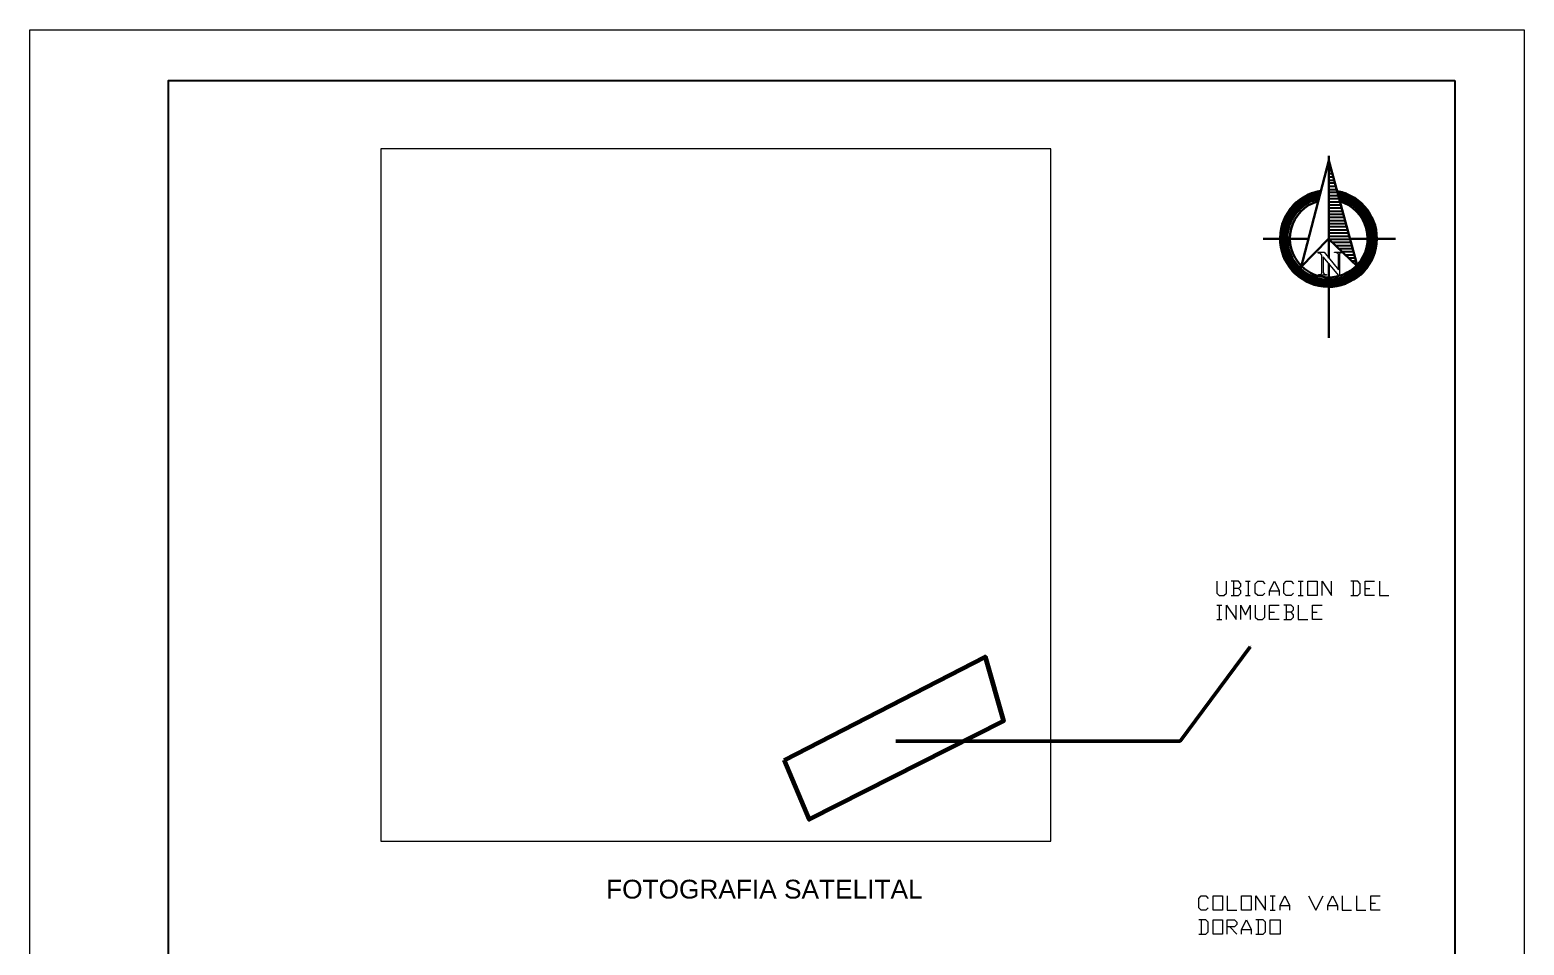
# Model space of a CAD drawing. Header units: millimetres. Extents: x 2386 to 2530, y 1812 to 2032.
# Drawn here: x 2385.8 to 2529.7, y 1943.5 to 2031.7 of the extents above; entities that cross this region are included whole.
import ezdxf

# ---------------------------------------------------------------- set-up
doc = ezdxf.new("R2010")
doc.units = ezdxf.units.MM
for name, color, linetype in [('PDF_0', 7, 'Continuous'), ('PDF_10 Formato', 7, 'Continuous'), ('PDF_CVL_CUADCON_TIT', 7, 'Continuous'), ('PDF_Text', 7, 'Continuous')]:
    doc.layers.add(name, color=color, linetype=linetype)
doc.styles.add('PDF Arial-BoldMT', font='arial.ttf')

msp = doc.modelspace()

# ---------------------------------------------------------------- hatches: boundary and pattern name
at = {"layer": 'PDF_0', "transparency": 33554559}
msp.add_hatch(color=256, dxfattribs=at).paths.add_polyline_path([(2511, 2018.98), (2510.97, 2019.01), (2510.94, 2019.04), (2510.91, 2019.01), (2510.88, 2018.98), (2510.91, 2018.95), (2510.94, 2018.93), (2510.97, 2018.95)])

# ---------------------------------------------------------------- linework, layer by layer
at = {"layer": 'PDF_0', "lineweight": 30}
for points in [[(2508.2, 2008.79), (2510.91, 2011.55), (2513.71, 2008.87), (2510.94, 2019.07), (2508.23, 2008.73)], [(2510.94, 2019.52), (2510.94, 2009.69)], [(2508.94, 2011.55), (2504.62, 2011.55)], [(2517.35, 2011.55), (2512.97, 2011.55)], [(2510.94, 2009.18), (2510.94, 2002.01)]]:
    msp.add_lwpolyline(points, dxfattribs=at)
at = {"layer": 'PDF_0', "lineweight": 25}
for points in [[(2511.03, 2018.67), (2510.94, 2018.67)], [(2511.11, 2018.39), (2510.94, 2018.39)], [(2511.2, 2018.08), (2510.94, 2018.08)], [(2511.28, 2017.8), (2510.94, 2017.8)], [(2511.37, 2017.48), (2510.94, 2017.48)], [(2511.45, 2017.17), (2510.94, 2017.17)], [(2509.98, 2015.56), (2508.63, 2015.56)], [(2509.98, 2015.65), (2508.77, 2015.65)], [(2510.01, 2015.73), (2508.94, 2015.73)], [(2510.04, 2015.82), (2509.13, 2015.82)], [(2510.07, 2015.9), (2509.33, 2015.9)], [(2510.07, 2015.99), (2509.59, 2015.99)], [(2510.09, 2016.04), (2509.9, 2016.04)], [(2511.53, 2016.89), (2510.94, 2016.89)], [(2511.62, 2016.58), (2510.94, 2016.58)], [(2511.7, 2016.27), (2510.94, 2016.27)], [(2511.76, 2015.99), (2510.94, 2015.99)], [(2511.85, 2015.68), (2510.94, 2015.68)], [(2511.87, 2016.04), (2511.76, 2016.04)], [(2512.18, 2015.99), (2511.79, 2015.99)], [(2512.41, 2015.9), (2511.79, 2015.9)], [(2512.64, 2015.82), (2511.82, 2015.82)], [(2512.81, 2015.73), (2511.85, 2015.73)], [(2512.97, 2015.65), (2511.87, 2015.65)], [(2513.12, 2015.56), (2511.87, 2015.56)], [(2507.81, 2014.15), (2507.07, 2014.15)], [(2507.86, 2014.21), (2507.13, 2014.21)], [(2507.95, 2014.29), (2507.19, 2014.29)], [(2508, 2014.38), (2507.24, 2014.38)], [(2508.09, 2014.46), (2507.3, 2014.46)], [(2508.17, 2014.55), (2507.38, 2014.55)], [(2508.26, 2014.63), (2507.44, 2014.63)], [(2508.37, 2014.69), (2507.52, 2014.69)], [(2508.46, 2014.77), (2507.58, 2014.77)], [(2508.57, 2014.86), (2507.67, 2014.86)], [(2508.71, 2014.94), (2507.75, 2014.94)], [(2508.82, 2015.03), (2507.84, 2015.03)], [(2508.96, 2015.11), (2507.92, 2015.11)], [(2509.13, 2015.17), (2508.03, 2015.17)], [(2509.3, 2015.25), (2508.15, 2015.25)], [(2509.5, 2015.34), (2508.26, 2015.34)], [(2509.76, 2015.42), (2508.37, 2015.42)], [(2509.95, 2015.51), (2508.48, 2015.51)], [(2511.93, 2015.4), (2510.94, 2015.4)], [(2512.01, 2015.08), (2510.94, 2015.08)], [(2512.1, 2014.77), (2510.94, 2014.77)], [(2512.18, 2014.49), (2510.94, 2014.49)], [(2512.27, 2014.18), (2510.94, 2014.18)], [(2513.26, 2015.51), (2511.9, 2015.51)], [(2513.37, 2015.42), (2512.01, 2015.42)], [(2513.51, 2015.34), (2512.24, 2015.34)], [(2513.62, 2015.25), (2512.44, 2015.25)], [(2513.71, 2015.17), (2512.64, 2015.17)], [(2513.82, 2015.11), (2512.78, 2015.11)], [(2513.91, 2015.03), (2512.92, 2015.03)], [(2513.99, 2014.94), (2513.06, 2014.94)], [(2514.08, 2014.86), (2513.17, 2014.86)], [(2514.16, 2014.77), (2513.29, 2014.77)], [(2514.25, 2014.69), (2513.37, 2014.69)], [(2514.3, 2014.63), (2513.48, 2014.63)], [(2514.39, 2014.55), (2513.57, 2014.55)], [(2514.44, 2014.46), (2513.65, 2014.46)], [(2514.5, 2014.38), (2513.74, 2014.38)], [(2514.56, 2014.29), (2513.82, 2014.29)], [(2514.61, 2014.21), (2513.88, 2014.21)], [(2514.67, 2014.15), (2513.96, 2014.15)], [(2507.02, 2012.71), (2506.42, 2012.71)], [(2507.04, 2012.8), (2506.45, 2012.8)], [(2507.1, 2012.94), (2506.48, 2012.94)], [(2507.07, 2012.88), (2506.48, 2012.88)], [(2507.13, 2013.02), (2506.51, 2013.02)], [(2507.16, 2013.11), (2506.54, 2013.11)], [(2507.21, 2013.19), (2506.56, 2013.19)], [(2507.24, 2013.28), (2506.59, 2013.28)], [(2507.27, 2013.33), (2506.65, 2013.33)], [(2507.33, 2013.42), (2506.68, 2013.42)], [(2507.36, 2013.5), (2506.71, 2013.5)], [(2507.41, 2013.59), (2506.73, 2013.59)], [(2507.44, 2013.67), (2506.79, 2013.67)], [(2507.5, 2013.76), (2506.82, 2013.76)], [(2507.55, 2013.81), (2506.87, 2013.81)], [(2507.61, 2013.9), (2506.9, 2013.9)], [(2507.67, 2013.98), (2506.96, 2013.98)], [(2507.72, 2014.07), (2507.02, 2014.07)], [(2512.35, 2013.87), (2510.94, 2013.87)], [(2512.44, 2013.59), (2510.94, 2013.59)], [(2512.52, 2013.28), (2510.94, 2013.28)], [(2512.58, 2012.97), (2510.94, 2012.99)], [(2512.66, 2012.68), (2510.94, 2012.68)], [(2514.73, 2014.07), (2514.02, 2014.07)], [(2514.78, 2013.98), (2514.08, 2013.98)], [(2514.84, 2013.9), (2514.13, 2013.9)], [(2514.87, 2013.81), (2514.19, 2013.81)], [(2514.92, 2013.76), (2514.25, 2013.76)], [(2514.95, 2013.67), (2514.3, 2013.67)], [(2515.01, 2013.59), (2514.33, 2013.59)], [(2515.04, 2013.5), (2514.39, 2013.5)], [(2515.06, 2013.42), (2514.44, 2013.42)], [(2515.12, 2013.33), (2514.47, 2013.33)], [(2515.15, 2013.28), (2514.5, 2013.28)], [(2515.18, 2013.19), (2514.56, 2013.19)], [(2515.21, 2013.11), (2514.58, 2013.11)], [(2515.23, 2013.02), (2514.61, 2013.02)], [(2515.26, 2012.94), (2514.64, 2012.94)], [(2515.29, 2012.88), (2514.67, 2012.88)], [(2515.32, 2012.8), (2514.7, 2012.8)], [(2515.32, 2012.71), (2514.73, 2012.71)], [(2506.87, 2011.92), (2506.28, 2011.92)], [(2506.87, 2011.84), (2506.28, 2011.84)], [(2506.87, 2011.75), (2506.28, 2011.75)], [(2506.87, 2011.67), (2506.28, 2011.67)], [(2506.87, 2011.58), (2506.28, 2011.58)], [(2506.87, 2011.53), (2506.28, 2011.53)], [(2506.87, 2011.44), (2506.28, 2011.44)], [(2506.87, 2011.36), (2506.28, 2011.36)], [(2506.87, 2011.27), (2506.28, 2011.27)], [(2506.9, 2012.15), (2506.31, 2012.15)], [(2506.9, 2012.06), (2506.31, 2012.06)], [(2506.87, 2012.01), (2506.31, 2012.01)], [(2506.93, 2012.32), (2506.34, 2012.32)], [(2506.9, 2012.23), (2506.34, 2012.23)], [(2506.96, 2012.46), (2506.37, 2012.46)], [(2506.96, 2012.4), (2506.37, 2012.4)], [(2507.02, 2012.63), (2506.39, 2012.63)], [(2506.99, 2012.54), (2506.39, 2012.54)], [(2512.75, 2012.37), (2510.94, 2012.37)], [(2512.83, 2012.09), (2510.94, 2012.09)], [(2512.92, 2011.78), (2510.94, 2011.78)], [(2513, 2011.47), (2511, 2011.47)], [(2515.35, 2012.63), (2514.75, 2012.63)], [(2515.38, 2012.54), (2514.75, 2012.54)], [(2515.38, 2012.46), (2514.78, 2012.46)], [(2515.4, 2012.4), (2514.81, 2012.4)], [(2515.4, 2012.32), (2514.81, 2012.32)], [(2515.43, 2012.23), (2514.84, 2012.23)], [(2515.43, 2012.15), (2514.84, 2012.15)], [(2515.43, 2012.06), (2514.87, 2012.06)], [(2515.46, 2012.01), (2514.87, 2012.01)], [(2515.46, 2011.92), (2514.87, 2011.92)], [(2515.46, 2011.84), (2514.87, 2011.84)], [(2515.46, 2011.27), (2514.87, 2011.27)], [(2515.46, 2011.75), (2514.9, 2011.75)], [(2515.46, 2011.67), (2514.9, 2011.67)], [(2515.46, 2011.58), (2514.9, 2011.58)], [(2515.46, 2011.53), (2514.9, 2011.53)], [(2515.46, 2011.44), (2514.9, 2011.44)], [(2515.46, 2011.36), (2514.9, 2011.36)], [(2506.87, 2011.19), (2506.28, 2011.19)], [(2506.87, 2011.1), (2506.31, 2011.1)], [(2506.9, 2011.05), (2506.31, 2011.05)], [(2506.9, 2010.96), (2506.31, 2010.96)], [(2506.93, 2010.88), (2506.34, 2010.88)], [(2506.93, 2010.79), (2506.34, 2010.79)], [(2506.96, 2010.71), (2506.37, 2010.71)], [(2506.96, 2010.65), (2506.37, 2010.65)], [(2506.99, 2010.57), (2506.39, 2010.57)], [(2507.02, 2010.48), (2506.42, 2010.48)], [(2507.04, 2010.4), (2506.42, 2010.4)], [(2507.07, 2010.31), (2506.45, 2010.31)], [(2507.1, 2010.23), (2506.48, 2010.23)], [(2507.13, 2010.17), (2506.51, 2010.17)], [(2507.16, 2010.09), (2506.54, 2010.09)], [(2507.19, 2010), (2506.56, 2010)], [(2507.21, 2009.92), (2506.59, 2009.92)], [(2507.24, 2009.83), (2506.62, 2009.83)], [(2507.3, 2009.78), (2506.65, 2009.78)], [(2513.09, 2011.19), (2511.31, 2011.19)], [(2513.17, 2010.88), (2511.62, 2010.88)], [(2513.26, 2010.57), (2511.93, 2010.57)], [(2513.34, 2010.28), (2512.24, 2010.28)], [(2513.4, 2009.97), (2512.55, 2009.97)], [(2515.09, 2009.78), (2514.47, 2009.78)], [(2515.12, 2009.83), (2514.5, 2009.83)], [(2515.18, 2009.92), (2514.53, 2009.92)], [(2515.21, 2010), (2514.56, 2010)], [(2515.23, 2010.09), (2514.61, 2010.09)], [(2515.26, 2010.17), (2514.64, 2010.17)], [(2515.26, 2010.23), (2514.67, 2010.23)], [(2515.29, 2010.31), (2514.7, 2010.31)], [(2515.35, 2010.48), (2514.73, 2010.48)], [(2515.32, 2010.4), (2514.73, 2010.4)], [(2515.35, 2010.57), (2514.75, 2010.57)], [(2515.38, 2010.65), (2514.78, 2010.65)], [(2515.4, 2010.79), (2514.81, 2010.79)], [(2515.4, 2010.71), (2514.81, 2010.71)], [(2515.43, 2011.05), (2514.84, 2011.05)], [(2515.43, 2010.96), (2514.84, 2010.96)], [(2515.43, 2010.88), (2514.84, 2010.88)], [(2515.46, 2011.19), (2514.87, 2011.19)], [(2515.46, 2011.1), (2514.87, 2011.1)], [(2507.33, 2009.69), (2506.68, 2009.69)], [(2507.38, 2009.61), (2506.73, 2009.61)], [(2507.41, 2009.52), (2506.76, 2009.52)], [(2507.47, 2009.44), (2506.79, 2009.44)], [(2507.52, 2009.35), (2506.85, 2009.35)], [(2507.58, 2009.3), (2506.87, 2009.3)], [(2507.64, 2009.21), (2506.93, 2009.21)], [(2507.69, 2009.13), (2506.99, 2009.13)], [(2507.75, 2009.04), (2507.04, 2009.04)], [(2507.81, 2008.96), (2507.07, 2008.96)], [(2507.89, 2008.87), (2507.13, 2008.87)], [(2507.95, 2008.82), (2507.21, 2008.82)], [(2508.03, 2008.73), (2507.27, 2008.73)], [(2508.12, 2008.65), (2507.33, 2008.65)], [(2508.2, 2008.56), (2507.38, 2008.56)], [(2508.32, 2008.48), (2507.47, 2008.48)], [(2508.4, 2008.42), (2507.52, 2008.42)], [(2508.51, 2008.34), (2507.61, 2008.34)], [(2513.48, 2009.69), (2512.86, 2009.69)], [(2513.57, 2009.38), (2513.17, 2009.38)], [(2514.13, 2008.34), (2513.26, 2008.34)], [(2514.22, 2008.42), (2513.34, 2008.42)], [(2514.27, 2008.48), (2513.45, 2008.48)], [(2513.65, 2009.07), (2513.51, 2009.07)], [(2514.36, 2008.56), (2513.54, 2008.56)], [(2514.41, 2008.65), (2513.62, 2008.65)], [(2514.5, 2008.73), (2513.71, 2008.73)], [(2514.56, 2008.82), (2513.79, 2008.82)], [(2514.61, 2008.87), (2513.85, 2008.87)], [(2514.67, 2008.96), (2513.93, 2008.96)], [(2514.73, 2009.04), (2513.99, 2009.04)], [(2514.75, 2009.13), (2514.05, 2009.13)], [(2514.81, 2009.21), (2514.13, 2009.21)], [(2514.87, 2009.3), (2514.19, 2009.3)], [(2514.9, 2009.35), (2514.22, 2009.35)], [(2514.95, 2009.44), (2514.27, 2009.44)], [(2514.98, 2009.52), (2514.33, 2009.52)], [(2515.04, 2009.61), (2514.39, 2009.61)], [(2515.06, 2009.69), (2514.41, 2009.69)], [(2508.63, 2008.25), (2507.69, 2008.25)], [(2508.74, 2008.17), (2507.78, 2008.17)], [(2508.88, 2008.08), (2507.86, 2008.08)], [(2509.02, 2008), (2507.98, 2008)], [(2509.19, 2007.94), (2508.06, 2007.94)], [(2509.36, 2007.86), (2508.17, 2007.86)], [(2509.59, 2007.77), (2508.29, 2007.77)], [(2509.84, 2007.69), (2508.4, 2007.69)], [(2510.21, 2007.6), (2508.54, 2007.6)], [(2513.06, 2007.54), (2510.91, 2007.54), (2508.68, 2007.54)], [(2512.92, 2007.46), (2510.91, 2007.46), (2508.82, 2007.46)], [(2512.75, 2007.38), (2510.91, 2007.38), (2508.99, 2007.38)], [(2512.55, 2007.29), (2510.91, 2007.29), (2509.19, 2007.29)], [(2512.35, 2007.21), (2510.91, 2007.21), (2509.42, 2007.21)], [(2512.07, 2007.12), (2510.91, 2007.12), (2509.67, 2007.12)], [(2511.73, 2007.06), (2510.91, 2007.06), (2510.01, 2007.06)], [(2511.03, 2006.98), (2510.91, 2006.98), (2510.72, 2006.98)], [(2513.2, 2007.6), (2511.56, 2007.6)], [(2513.34, 2007.69), (2511.9, 2007.69)], [(2513.45, 2007.77), (2512.18, 2007.77)], [(2513.57, 2007.86), (2512.38, 2007.86)], [(2513.68, 2007.94), (2512.58, 2007.94)], [(2513.79, 2008), (2512.72, 2008)], [(2513.88, 2008.08), (2512.89, 2008.08)], [(2513.96, 2008.17), (2513, 2008.17)], [(2514.05, 2008.25), (2513.14, 2008.25)]]:
    msp.add_lwpolyline(points, dxfattribs=at)
at = {"layer": 'PDF_0', "lineweight": 20}
msp.add_lwpolyline([(2511.9, 2008.02), (2510.4, 2009.8), (2510.4, 2008.31), (2510.49, 2008.14), (2510.57, 2008.11), (2510.72, 2008.11), (2510.72, 2008.05), (2509.95, 2008.05), (2509.95, 2008.11), (2510.15, 2008.11), (2510.21, 2008.17), (2510.26, 2008.25), (2510.26, 2008.34), (2510.26, 2009.97), (2510.09, 2010.17), (2509.98, 2010.17), (2509.9, 2010.17), (2509.9, 2010.26), (2510.49, 2010.26), (2511.85, 2008.56), (2511.85, 2010.06), (2511.68, 2010.23), (2511.48, 2010.23), (2511.48, 2010.26), (2512.27, 2010.26), (2512.27, 2010.2), (2512.1, 2010.2), (2511.96, 2010.14), (2511.96, 2010.06), (2511.96, 2008.02)], close=True, dxfattribs=at)
msp.add_lwpolyline([(2510.91, 2010.59), (2510.88, 2010.59)], dxfattribs=at)
at = {"layer": 'PDF_0', "lineweight": 30}
msp.add_lwpolyline([(2508.31, 2008.9, 0.194727), (2510.9, 2007.83, 0.204974), (2513.62, 2008.97)], format="xyb", dxfattribs=at)
at = {"layer": 'PDF_0', "lineweight": 50}
for radius, start, end in [(4.59, 99.6187, 79.0466), (4.02, 103.4143, 74.8775)]:
    msp.add_arc((2510.9, 2011.57), radius, start, end, dxfattribs=at)
at = {"layer": 'PDF_0', "lineweight": 30}
for start, end in [(106.3803, 224.5112), (317.1202, 73.3997)]:
    msp.add_arc((2510.93, 2011.57), 3.74, start, end, dxfattribs=at)
at = {"layer": 'PDF_10 Formato', "lineweight": 9}
msp.add_lwpolyline([(2385.78, 1811.73), (2385.78, 2031.66), (2529.75, 2031.66), (2529.75, 1811.73)], close=True, dxfattribs=at)
at = {"layer": 'PDF_10 Formato', "lineweight": 25}
msp.add_lwpolyline([(2523.06, 2026.8), (2523.06, 1818.11), (2399.14, 1818.11), (2399.14, 2026.8)], close=True, dxfattribs=at)
at = {"layer": 'PDF_CVL_CUADCON_TIT', "lineweight": 9}
for points in [[(2419.59, 2020.22), (2419.59, 1953.55), (2484.14, 1953.55), (2484.14, 2020.22)], [(2508.91, 1977.19), (2508.91, 1978.57), (2509.81, 1978.57), (2509.81, 1977.19)], [(2499.79, 1946.89), (2499.79, 1948.27), (2500.69, 1948.27), (2500.69, 1946.89)], [(2502.53, 1946.89), (2502.53, 1948.27), (2503.46, 1948.27), (2503.46, 1946.89)], [(2499.79, 1944.57), (2499.79, 1945.95), (2500.69, 1945.95), (2500.69, 1944.57)], [(2505.29, 1944.57), (2505.29, 1945.95), (2506.23, 1945.95), (2506.23, 1944.57)]]:
    msp.add_lwpolyline(points, close=True, dxfattribs=at)
for points in [[(2484.14, 1953.55), (2484.14, 2020.22)], [(2500.15, 1978.57), (2500.15, 1977.41), (2500.38, 1977.19), (2500.83, 1977.19), (2501.09, 1977.41), (2501.09, 1978.57)], [(2502.22, 1977.86), (2502.47, 1978.09), (2502.47, 1978.32), (2502.22, 1978.57), (2501.54, 1978.57)], [(2501.76, 1978.57), (2501.76, 1977.19)], [(2502.92, 1978.57), (2503.37, 1978.57)], [(2503.15, 1978.57), (2503.15, 1977.19)], [(2504.76, 1977.41), (2504.53, 1977.19), (2504.08, 1977.19), (2503.83, 1977.41), (2503.83, 1978.32), (2504.08, 1978.57), (2504.53, 1978.57), (2504.76, 1978.32)], [(2505.21, 1977.19), (2505.21, 1977.64), (2505.69, 1978.57), (2506.14, 1977.64), (2506.14, 1977.19)], [(2507.52, 1977.41), (2507.3, 1977.19), (2506.82, 1977.19), (2506.59, 1977.41), (2506.59, 1978.32), (2506.82, 1978.57), (2507.3, 1978.57), (2507.52, 1978.32)], [(2507.98, 1978.57), (2508.46, 1978.57)], [(2508.2, 1978.57), (2508.2, 1977.19)], [(2510.29, 1977.19), (2510.29, 1978.57), (2511.2, 1977.19), (2511.2, 1978.57)], [(2513.06, 1977.19), (2513.74, 1977.19), (2513.96, 1977.41), (2513.96, 1978.32), (2513.74, 1978.57), (2513.06, 1978.57)], [(2513.29, 1978.57), (2513.29, 1977.19)], [(2515.35, 1977.19), (2514.44, 1977.19), (2514.44, 1978.57), (2515.35, 1978.57)], [(2515.8, 1978.57), (2515.8, 1977.19), (2516.73, 1977.19)], [(2501.54, 1977.19), (2502.22, 1977.19), (2502.47, 1977.41), (2502.47, 1977.64), (2502.22, 1977.86), (2501.76, 1977.86)], [(2502.92, 1977.19), (2503.37, 1977.19)], [(2505.21, 1977.64), (2506.14, 1977.64)], [(2507.98, 1977.19), (2508.46, 1977.19)], [(2514.44, 1977.86), (2514.9, 1977.86)], [(2500.15, 1976.26), (2500.61, 1976.26)], [(2500.38, 1976.26), (2500.38, 1974.87)], [(2501.09, 1974.87), (2501.09, 1976.26), (2501.99, 1974.87), (2501.99, 1976.26)], [(2502.47, 1974.87), (2502.47, 1976.26), (2502.92, 1975.32), (2503.37, 1976.26), (2503.37, 1974.87)], [(2503.83, 1976.26), (2503.83, 1975.1), (2504.08, 1974.87), (2504.53, 1974.87), (2504.76, 1975.1), (2504.76, 1976.26)], [(2506.14, 1974.87), (2505.21, 1974.87), (2505.21, 1976.26), (2506.14, 1976.26)], [(2505.21, 1975.58), (2505.69, 1975.58)], [(2507.3, 1975.58), (2507.52, 1975.8), (2507.52, 1976.03), (2507.3, 1976.26), (2506.59, 1976.26)], [(2506.59, 1974.87), (2507.3, 1974.87), (2507.52, 1975.1), (2507.52, 1975.32), (2507.3, 1975.58), (2506.82, 1975.58)], [(2506.82, 1976.26), (2506.82, 1974.87)], [(2507.98, 1976.26), (2507.98, 1974.87), (2508.91, 1974.87)], [(2510.29, 1974.87), (2509.36, 1974.87), (2509.36, 1976.26), (2510.29, 1976.26)], [(2509.36, 1975.58), (2509.81, 1975.58)], [(2500.15, 1974.87), (2500.61, 1974.87)], [(2499.31, 1947.11), (2499.08, 1946.89), (2498.63, 1946.89), (2498.4, 1947.11), (2498.4, 1948.02), (2498.63, 1948.27), (2499.08, 1948.27), (2499.31, 1948.02)], [(2501.14, 1948.27), (2501.14, 1946.89), (2502.07, 1946.89)], [(2503.91, 1946.89), (2503.91, 1948.27), (2504.84, 1946.89), (2504.84, 1948.27)], [(2505.29, 1948.27), (2505.77, 1948.27)], [(2505.52, 1948.27), (2505.52, 1946.89)], [(2506.23, 1946.89), (2506.23, 1947.34), (2506.68, 1948.27), (2507.13, 1947.34), (2507.13, 1946.89)], [(2508.99, 1948.27), (2509.67, 1946.89), (2510.38, 1948.27)], [(2510.83, 1946.89), (2510.83, 1947.34), (2511.28, 1948.27), (2511.76, 1947.34), (2511.76, 1946.89)], [(2512.21, 1948.27), (2512.21, 1946.89), (2513.12, 1946.89)], [(2513.6, 1948.27), (2513.6, 1946.89), (2514.5, 1946.89)], [(2515.88, 1946.89), (2514.98, 1946.89), (2514.98, 1948.27), (2515.88, 1948.27)], [(2505.29, 1946.89), (2505.77, 1946.89)], [(2506.23, 1947.34), (2507.13, 1947.34)], [(2510.83, 1947.34), (2511.76, 1947.34)], [(2514.98, 1947.56), (2515.43, 1947.56)], [(2498.4, 1944.57), (2499.08, 1944.57), (2499.31, 1944.8), (2499.31, 1945.73), (2499.08, 1945.95), (2498.4, 1945.95)], [(2498.63, 1945.95), (2498.63, 1944.57)], [(2501.14, 1944.57), (2501.14, 1945.95), (2501.85, 1945.95), (2502.07, 1945.73), (2502.07, 1945.5), (2501.85, 1945.28), (2501.14, 1945.28)], [(2501.4, 1945.28), (2502.07, 1944.57)], [(2502.53, 1944.57), (2502.53, 1945.02), (2503.01, 1945.95), (2503.46, 1945.02), (2503.46, 1944.57)], [(2502.53, 1945.02), (2503.46, 1945.02)], [(2503.91, 1944.57), (2504.62, 1944.57), (2504.84, 1944.8), (2504.84, 1945.73), (2504.62, 1945.95), (2503.91, 1945.95)], [(2504.14, 1945.95), (2504.14, 1944.57)]]:
    msp.add_lwpolyline(points, dxfattribs=at)
at = {"layer": 'PDF_CVL_CUADCON_TIT', "color": 6, "lineweight": 60}
msp.add_lwpolyline([(2458.47, 1961.34), (2477.82, 1971.28), (2479.6, 1965.1), (2460.87, 1955.61)], close=True, dxfattribs=at)
at = {"layer": 'PDF_CVL_CUADCON_TIT', "lineweight": 50}
msp.add_lwpolyline([(2503.35, 1972.25), (2496.6, 1963.18), (2469.32, 1963.18), (2469.2, 1963.18)], dxfattribs=at)
at = {"layer": 'PDF_CVL_CUADCON_TIT', "transparency": 33554559}
msp.add_solid([(2503.32, 1972.25), (2503.46, 1972.39), (2503.37, 1972.22)], dxfattribs=at)

# ---------------------------------------------------------------- texts
at = {"layer": 'PDF_Text', "insert": (2441.3, 1948.9), "char_height": 1.8108, "attachment_point": 4, "style": 'PDF Arial-BoldMT'}
msp.add_mtext('FOTOGRAFIA SATELITAL', dxfattribs=at)

doc.saveas('drawing.dxf')
